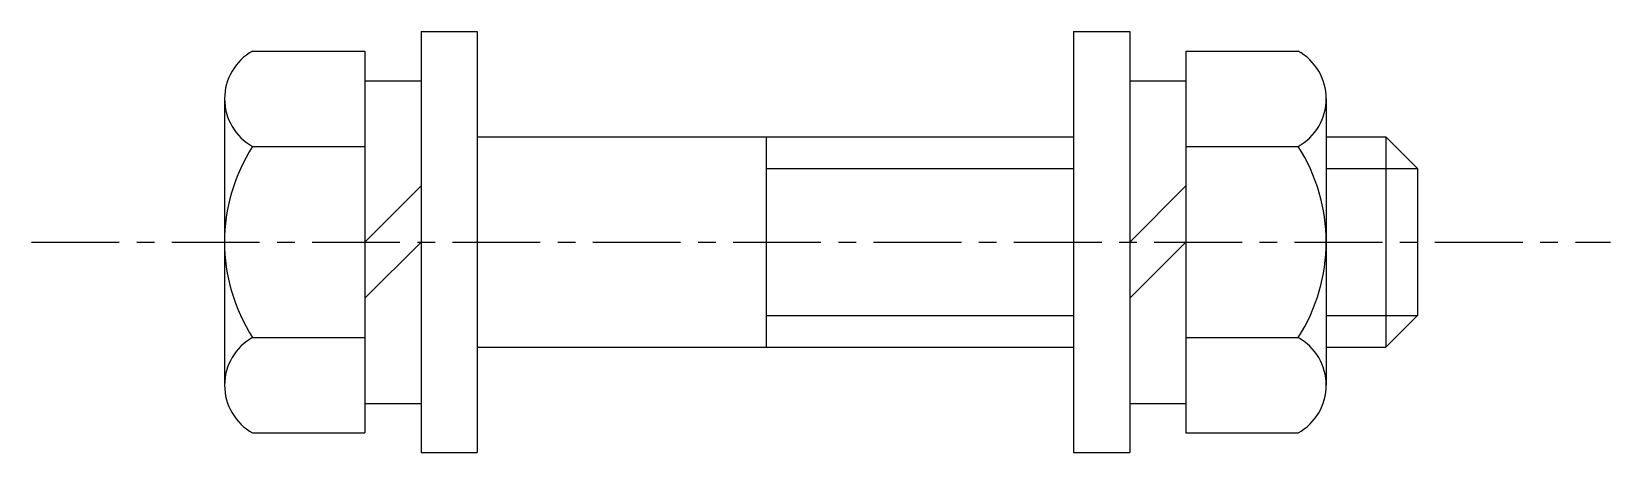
# Model space of a CAD drawing. Header units: millimetres. Extents: x -12.7 to 32.3, y -6 to 6.
import ezdxf

# ---------------------------------------------------------------- set-up
doc = ezdxf.new("R2010")
doc.units = ezdxf.units.MM
doc.linetypes.add('CENTER', pattern=[2, 1.25, -0.25, 0.25, -0.25])
doc.layers.add('Center', color=6, linetype='CENTER')
doc.layers.add('Fit', color=1, linetype='Continuous')

msp = doc.modelspace()

# ---------------------------------------------------------------- linework, layer by layer
at = {"layer": 'Center', "linetype": 'CENTER', "ltscale": 2}
msp.add_lwpolyline([(-12.7, 0), (32.3, 0)], dxfattribs=at)
at = {"layer": 'Fit'}
for points in [[(-1.6, 6), (0, 6)], [(-1.6, 6), (-1.6, -6)], [(0, 6), (0, -6)], [(17, 6), (17, -6)], [(17, 6), (18.6, 6)], [(18.6, 6), (18.6, -6)], [(-6.4, 5.445), (-3.2, 5.445)], [(-3.2, 5.445), (-3.2, -5.445)], [(20.2, 5.445), (20.2, -5.445)], [(20.2, 5.445), (23.4, 5.445)], [(-3.2, 4.6), (-1.6, 4.6)], [(18.6, 4.6), (20.2, 4.6)], [(-7.2, 4.084), (-7.2, -4.084)], [(24.2, 4.084), (24.2, -4.084)], [(-6.4, 2.723), (-3.2, 2.723)], [(0, 3), (17, 3)], [(8.24, 3), (8.24, -3)], [(20.2, 2.723), (23.4, 2.723)], [(24.2, 3), (25.9, 3)], [(25.9, 3), (25.9, -3)], [(25.9, 3), (26.8, 2.1)], [(8.24, 2.1), (17, 2.1)], [(24.2, 2.1), (26.8, 2.1)], [(26.8, 2.1), (26.8, -2.1)], [(-3.2, 0), (-1.6, 1.6)], [(18.6, 0), (20.2, 1.6)], [(-3.2, -1.6), (-1.6, 0)], [(18.6, -1.6), (20.2, 0)], [(8.24, -2.1), (17, -2.1)], [(24.2, -2.1), (26.8, -2.1)], [(25.9, -3), (26.8, -2.1)], [(-6.4, -2.722), (-3.2, -2.722)], [(0, -3), (17, -3)], [(20.2, -2.722), (23.4, -2.722)], [(24.2, -3), (25.9, -3)], [(-3.2, -4.6), (-1.6, -4.6)], [(18.6, -4.6), (20.2, -4.6)], [(-6.4, -5.445), (-3.2, -5.445)], [(20.2, -5.445), (23.4, -5.445)], [(-1.6, -6), (0, -6)], [(17, -6), (18.6, -6)]]:
    msp.add_lwpolyline(points, dxfattribs=at)
for points in [[(-6.399, 5.445, 0.588058), (-6.399, 2.722, 0.588058)], [(23.399, 2.722, 0.588058), (23.399, 5.445, 0.588058)], [(-6.399, 2.724, 0.294005), (-6.399, -2.724, 0.294005)], [(23.399, -2.724, 0.294005), (23.399, 2.724, 0.294005)], [(-6.399, -2.722, 0.588058), (-6.399, -5.445, 0.588058)], [(23.399, -5.445, 0.588058), (23.399, -2.722, 0.588058)]]:
    msp.add_lwpolyline(points, format="xyb", dxfattribs=at)

doc.saveas('drawing.dxf')
